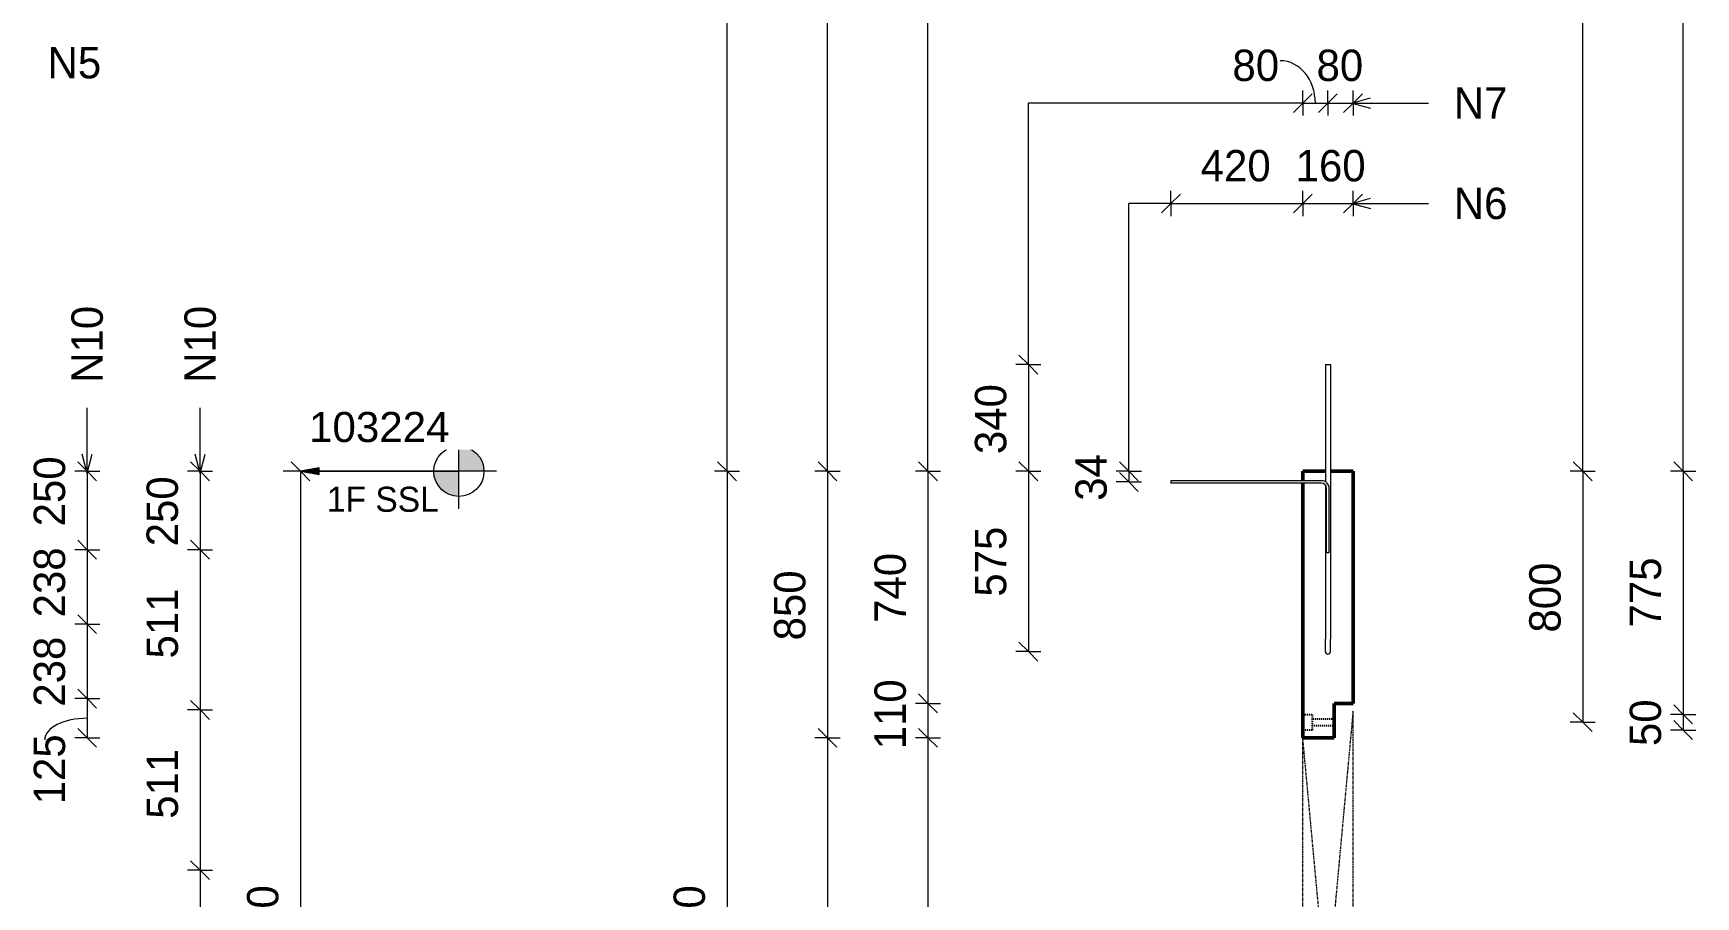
# Model space of a CAD drawing. Header units: millimetres. Extents: x 62878 to 76946, y 2133 to 10513.
# Drawn here: x 71234 to 76530, y 4843 to 7596 of the extents above; entities that cross this region are included whole.
import ezdxf

# ---------------------------------------------------------------- set-up
doc = ezdxf.new("R2010")
doc.units = ezdxf.units.MM
doc.linetypes.add('Dash', pattern=[6.36, 3.18, -3.18])
doc.linetypes.add('Overhead', pattern=[3.97, 2.38, -1.59])
for name, color, linetype, lineweight in [('A-ANNO-DIMS', 211, 'Continuous', 9), ('A-ANNO-DIMS-40', 211, 'Continuous', 9), ('A-DETL-MBND', 5, 'Continuous', 18), ('A-FLOR-OVHD', 1, 'Overhead', 18), ('A-WALL', 113, 'Continuous', 25), ('A-WALL-HDLN', 110, 'Dash', 25), ('G-ANNO-DIMS', 111, 'Continuous', 9), ('G-ANNO-TEXT', 231, 'Continuous', 9), ('S-RBAR', 171, 'Continuous', 18)]:
    doc.layers.add(name, color=color, linetype=linetype, lineweight=lineweight)
doc.styles.add('Arial_1', font='arial.ttf', dxfattribs={"height": 96})
doc.styles.add('Nirmala UI Semilight', font='NirmalaS.ttf', dxfattribs={"height": 100})
doc.styles.add('Nirmala UI Semilight_1', font='NirmalaS.ttf', dxfattribs={"height": 80})
doc.dimstyles.new('Diagonal_-_2_5mm_NI_UI', dxfattribs={"dimscale": 304.8, "dimtxt": 104.736395, "dimasz": 0.19685, "dimexe": 0.131234, "dimexo": 0.0625, "dimgap": 0.131234, "dimtad": 1, "dimdec": 0, "dimzin": 0, "dimdsep": 46, "dimtxsty": 'Nirmala UI Semilight', "dimblk1": 'OBLIQUE', "dimblk2": 'OBLIQUE', "dimsah": 1, "dimcen": 0.09, "dimazin": 0, "dimtfac": 1, "dimtdec": 4, "dimtix": 1, "dimtmove": 0, "dimatfit": 3, "dimfxl": 0.131234, "dimfxlon": 1, "dimtvp": 1, "dimtolj": 1, "dimtzin": 0, "dimarcsym": 2})
doc.dimstyles.new('Diagonal_-_2_5mm_NI_UI_1', dxfattribs={"dimscale": 304.8, "dimtxt": 104.736395, "dimasz": 0.19685, "dimexe": 0.131234, "dimexo": 0.0625, "dimgap": 0.131234, "dimtad": 1, "dimdec": 0, "dimzin": 0, "dimdsep": 46, "dimtxsty": 'Nirmala UI Semilight', "dimblk1": 'OBLIQUE', "dimblk2": 'OBLIQUE', "dimsah": 1, "dimcen": 0.09, "dimazin": 0, "dimtfac": 1, "dimtdec": 4, "dimtix": 1, "dimtmove": 1, "dimatfit": 3, "dimfxl": 0.131234, "dimfxlon": 1, "dimtvp": 1, "dimtolj": 1, "dimtzin": 0, "dimarcsym": 2})
doc.dimstyles.new('Diagonal_-_2_5mm_NI_UI_2', dxfattribs={"dimscale": 304.8, "dimtxt": 104.736395, "dimasz": 0.19685, "dimexe": 0.131234, "dimexo": 0.0625, "dimgap": 0.131234, "dimtad": 1, "dimdec": 0, "dimzin": 0, "dimdsep": 46, "dimtxsty": 'Nirmala UI Semilight', "dimblk1": 'OBLIQUE', "dimblk2": 'OBLIQUE', "dimsah": 1, "dimcen": 0.09, "dimazin": 0, "dimtfac": 1, "dimtdec": 4, "dimtix": 1, "dimtmove": 2, "dimatfit": 3, "dimfxl": 0.131234, "dimfxlon": 1, "dimtvp": 1, "dimtolj": 1, "dimtzin": 0, "dimarcsym": 2})

# ---------------------------------------------------------------- blocks, each defined once
blk = doc.blocks.new('DIMBLOCK74-Elevation Front')
at = {"layer": 'A-ANNO-DIMS-40'}
for p, q in [((71765.2, 6199.7), (71725.2, 6199.7)), ((71765.2, 6199.7), (71735.2, 6229.7)), ((71765.2, 6199.7), (71765.2, 5949.8)), ((71765.2, 6199.7), (71795.2, 6169.7)), ((71765.2, 6199.7), (71805.2, 6199.7)), ((71765.2, 5949.8), (71725.2, 5949.8)), ((71765.2, 5949.8), (71735.2, 5979.8)), ((71765.2, 5949.8), (71795.2, 5919.8)), ((71765.2, 5949.8), (71805.2, 5949.8))]:
    blk.add_line(p, q, dxfattribs=at)
at = {"layer": 'A-ANNO-DIMS-40', "color": 0, "insert": (71594.8, 5960.5), "char_height": 100, "width": 274.219, "attachment_point": 1, "rotation": 90, "line_spacing_factor": 1.142579, "style": 'Nirmala UI Semilight'}
blk.add_mtext('250', dxfattribs=at)
blk = doc.blocks.new('_Oblique')
at = {"color": 0, "linetype": 'ByBlock', "lineweight": -2}
blk.add_line((-0.5, -0.5), (0.5, 0.5), dxfattribs=at)
blk = doc.blocks.new('DIMBLOCK75-Elevation Front')
at = {"layer": 'A-ANNO-DIMS-40'}
for p, q in [((71765.2, 5949.8), (71725.2, 5949.8)), ((71765.2, 5949.8), (71735.2, 5979.8)), ((71765.2, 5949.8), (71765.2, 5438.8)), ((71765.2, 5949.8), (71795.2, 5919.8)), ((71765.2, 5949.8), (71805.2, 5949.8)), ((71765.2, 5438.8), (71735.2, 5468.8)), ((71765.2, 5438.8), (71725.2, 5438.8)), ((71765.2, 5438.8), (71795.2, 5408.8)), ((71765.2, 5438.8), (71805.2, 5438.8))]:
    blk.add_line(p, q, dxfattribs=at)
at = {"layer": 'A-ANNO-DIMS-40', "color": 0, "insert": (71594.8, 5602.8), "char_height": 100, "width": 219.375, "attachment_point": 1, "rotation": 90, "line_spacing_factor": 1.142579, "style": 'Nirmala UI Semilight'}
blk.add_mtext('511', dxfattribs=at)
blk = doc.blocks.new('DIMBLOCK76-Elevation Front')
at = {"layer": 'A-ANNO-DIMS-40'}
for p, q in [((71765.2, 5438.8), (71735.2, 5468.8)), ((71765.2, 5438.8), (71725.2, 5438.8)), ((71765.2, 5438.8), (71765.2, 4927.8)), ((71765.2, 5438.8), (71795.2, 5408.8)), ((71765.2, 5438.8), (71805.2, 5438.8)), ((71765.2, 4927.8), (71725.2, 4927.8)), ((71765.2, 4927.8), (71735.2, 4957.8)), ((71765.2, 4927.8), (71795.2, 4897.8)), ((71765.2, 4927.8), (71805.2, 4927.8))]:
    blk.add_line(p, q, dxfattribs=at)
at = {"layer": 'A-ANNO-DIMS-40', "color": 0, "insert": (71594.8, 5091.8), "char_height": 100, "width": 219.375, "attachment_point": 1, "rotation": 90, "line_spacing_factor": 1.142579, "style": 'Nirmala UI Semilight'}
blk.add_mtext('511', dxfattribs=at)
blk = doc.blocks.new('DIMBLOCK77-Elevation Front')
at = {"layer": 'A-ANNO-DIMS-40'}
for p, q in [((71765.2, 4927.8), (71725.2, 4927.8)), ((71765.2, 4927.8), (71735.2, 4957.8)), ((71765.2, 4927.8), (71765.2, 4416.8)), ((71765.2, 4927.8), (71795.2, 4897.8)), ((71765.2, 4927.8), (71805.2, 4927.8)), ((71765.2, 4416.8), (71725.2, 4416.8)), ((71765.2, 4416.8), (71735.2, 4446.8)), ((71765.2, 4416.8), (71795.2, 4386.8)), ((71765.2, 4416.8), (71805.2, 4416.8))]:
    blk.add_line(p, q, dxfattribs=at)
at = {"layer": 'A-ANNO-DIMS-40', "color": 0, "insert": (71594.8, 4580.8), "char_height": 100, "width": 219.375, "attachment_point": 1, "rotation": 90, "line_spacing_factor": 1.142579, "style": 'Nirmala UI Semilight'}
blk.add_mtext('511', dxfattribs=at)
blk = doc.blocks.new('DIMBLOCK81-Elevation Front')
at = {"layer": 'A-ANNO-DIMS-40'}
for p, q in [((71405.8, 6199.7), (71365.8, 6199.7)), ((71405.8, 6199.7), (71375.8, 6229.7)), ((71405.8, 6199.7), (71405.8, 5949.8)), ((71405.8, 6199.7), (71435.8, 6169.7)), ((71405.8, 6199.7), (71445.8, 6199.7)), ((71405.8, 5949.8), (71365.8, 5949.8)), ((71405.8, 5949.8), (71375.8, 5979.8)), ((71405.8, 5949.8), (71435.8, 5919.8)), ((71405.8, 5949.8), (71445.8, 5949.8))]:
    blk.add_line(p, q, dxfattribs=at)
at = {"layer": 'A-ANNO-DIMS-40', "color": 0, "insert": (71235.3, 6024.1), "char_height": 100, "width": 274.219, "attachment_point": 1, "rotation": 90, "line_spacing_factor": 1.142579, "style": 'Nirmala UI Semilight'}
blk.add_mtext('250', dxfattribs=at)
blk = doc.blocks.new('DIMBLOCK82-Elevation Front')
at = {"layer": 'A-ANNO-DIMS-40'}
for p, q in [((71405.8, 5949.8), (71365.8, 5949.8)), ((71405.8, 5949.8), (71375.8, 5979.8)), ((71405.8, 5949.8), (71405.8, 5712.3)), ((71405.8, 5949.8), (71435.8, 5919.8)), ((71405.8, 5949.8), (71445.8, 5949.8)), ((71405.8, 5712.3), (71375.8, 5742.3)), ((71405.8, 5712.3), (71365.8, 5712.3)), ((71405.8, 5712.3), (71435.8, 5682.3)), ((71405.8, 5712.3), (71445.8, 5712.3))]:
    blk.add_line(p, q, dxfattribs=at)
at = {"layer": 'A-ANNO-DIMS-40', "color": 0, "insert": (71235.3, 5733.9), "char_height": 100, "width": 274.219, "attachment_point": 1, "rotation": 90, "line_spacing_factor": 1.142579, "style": 'Nirmala UI Semilight'}
blk.add_mtext('238', dxfattribs=at)
blk = doc.blocks.new('DIMBLOCK83-Elevation Front')
at = {"layer": 'A-ANNO-DIMS-40'}
for p, q in [((71405.8, 5712.3), (71375.8, 5742.3)), ((71405.8, 5712.3), (71365.8, 5712.3)), ((71405.8, 5712.3), (71405.8, 5474.8)), ((71405.8, 5712.3), (71435.8, 5682.3)), ((71405.8, 5712.3), (71445.8, 5712.3)), ((71405.8, 5474.8), (71365.8, 5474.8)), ((71405.8, 5474.8), (71375.8, 5504.8)), ((71405.8, 5474.8), (71435.8, 5444.8)), ((71405.8, 5474.8), (71445.8, 5474.8))]:
    blk.add_line(p, q, dxfattribs=at)
at = {"layer": 'A-ANNO-DIMS-40', "color": 0, "insert": (71235.3, 5449.2), "char_height": 100, "width": 274.219, "attachment_point": 1, "rotation": 90, "line_spacing_factor": 1.142579, "style": 'Nirmala UI Semilight'}
blk.add_mtext('238', dxfattribs=at)
blk = doc.blocks.new('DIMBLOCK84-Elevation Front')
at = {"layer": 'A-ANNO-DIMS-40'}
for p, q in [((71405.8, 5474.8), (71365.8, 5474.8)), ((71405.8, 5474.8), (71375.8, 5504.8)), ((71405.8, 5474.8), (71405.8, 5349.8)), ((71405.8, 5474.8), (71435.8, 5444.8)), ((71405.8, 5474.8), (71445.8, 5474.8)), ((71405.8, 5349.8), (71365.8, 5349.8)), ((71405.8, 5349.8), (71375.8, 5379.8)), ((71405.8, 5349.8), (71435.8, 5319.8)), ((71405.8, 5349.8), (71445.8, 5349.8))]:
    blk.add_line(p, q, dxfattribs=at)
blk.add_ellipse((71405.8, 5343.6), major_axis=(135.2, 0), ratio=0.50795, start_param=1.570796, end_param=3.141593, dxfattribs=at)
at = {"layer": 'A-ANNO-DIMS-40', "color": 0, "insert": (71235.3, 5137.9), "char_height": 100, "width": 246.797, "attachment_point": 1, "rotation": 90, "line_spacing_factor": 1.142579, "style": 'Nirmala UI Semilight'}
blk.add_mtext('125', dxfattribs=at)
blk = doc.blocks.new('DIMBLOCK85-Elevation Front')
at = {"layer": 'A-ANNO-DIMS-40'}
for p, q in [((72085.2, 6199.7), (72045.2, 6199.7)), ((72085.2, 6199.7), (72055.2, 6229.7)), ((72085.2, 6199.7), (72085.2, 3269.7)), ((72085.2, 6199.7), (72115.2, 6169.7)), ((72085.2, 6199.7), (72125.2, 6199.7)), ((72085.2, 3269.7), (72055.2, 3299.7)), ((72085.2, 3269.7), (72045.2, 3269.7)), ((72085.2, 3269.7), (72115.2, 3239.7)), ((72085.2, 3269.7), (72125.2, 3269.7))]:
    blk.add_line(p, q, dxfattribs=at)
at = {"layer": 'A-ANNO-DIMS-40', "color": 0, "insert": (71914.8, 4582.4), "char_height": 100, "width": 365.625, "attachment_point": 1, "rotation": 90, "line_spacing_factor": 1.142579, "style": 'Nirmala UI Semilight'}
blk.add_mtext('2930', dxfattribs=at)
blk = doc.blocks.new('Spot Elevations - M_Spot Elevation - Target Filled-10609-Elevation Front')
at = {"layer": 'G-ANNO-DIMS'}
h = blk.add_hatch(color=256, dxfattribs=at)
edge = h.paths.add_edge_path()
edge.add_line((72589.8, 6199.7), (72669.8, 6199.7))
edge.add_arc((72589.8, 6199.7), 80, 0, 90)
edge.add_line((72589.8, 6279.7), (72589.8, 6199.7))
h = blk.add_hatch(color=256, dxfattribs=at)
edge = h.paths.add_edge_path()
edge.add_line((72589.8, 6199.7), (72509.8, 6199.7))
edge.add_arc((72589.8, 6199.7), 80, 180, 270)
edge.add_line((72589.8, 6119.7), (72589.8, 6199.7))
for p, q in [((72589.8, 6079.7), (72589.8, 6319.7)), ((72709.8, 6199.7), (72029.8, 6199.7))]:
    blk.add_line(p, q, dxfattribs=at)
blk.add_circle((72589.8, 6199.7), 80, dxfattribs=at)
blk = doc.blocks.new('DIMBLOCK102-Elevation Right')
at = {"layer": 'A-ANNO-DIMS-40'}
for p, q in [((75278.3, 7373.6), (75248.3, 7343.6)), ((75278.3, 7373.6), (75278.3, 7413.6)), ((75278.3, 7373.6), (75308.3, 7403.6)), ((75278.3, 7373.6), (75358.3, 7373.6)), ((75278.3, 7373.6), (75278.3, 7333.6)), ((75358.3, 7373.6), (75328.3, 7343.6)), ((75358.3, 7373.6), (75358.3, 7413.6)), ((75358.3, 7373.6), (75388.3, 7403.6)), ((75358.3, 7373.6), (75358.3, 7333.6))]:
    blk.add_line(p, q, dxfattribs=at)
blk.add_ellipse((75206.6, 7373.6), major_axis=(0, 135.2), ratio=0.826292, start_param=4.712389, end_param=6.283185, dxfattribs=at)
at = {"layer": 'A-ANNO-DIMS-40', "color": 0, "insert": (75054.2, 7544.1), "char_height": 100, "width": 182.813, "attachment_point": 1, "line_spacing_factor": 1.142579, "style": 'Nirmala UI Semilight'}
blk.add_mtext('80', dxfattribs=at)
blk = doc.blocks.new('DIMBLOCK103-Elevation Right')
at = {"layer": 'A-ANNO-DIMS-40'}
for p, q in [((75358.3, 7373.6), (75328.3, 7343.6)), ((75358.3, 7373.6), (75358.3, 7413.6)), ((75358.3, 7373.6), (75388.3, 7403.6)), ((75358.3, 7373.6), (75438.3, 7373.6)), ((75358.3, 7373.6), (75358.3, 7333.6)), ((75438.3, 7373.6), (75408.3, 7343.6)), ((75438.3, 7373.6), (75438.3, 7413.6)), ((75438.3, 7373.6), (75468.3, 7403.6)), ((75438.3, 7373.6), (75438.3, 7333.6))]:
    blk.add_line(p, q, dxfattribs=at)
at = {"layer": 'A-ANNO-DIMS-40', "color": 0, "insert": (75322.1, 7544.1), "char_height": 100, "width": 182.813, "attachment_point": 1, "line_spacing_factor": 1.142579, "style": 'Nirmala UI Semilight'}
blk.add_mtext('80', dxfattribs=at)
blk = doc.blocks.new('DIMBLOCK104-Elevation Right')
at = {"layer": 'A-ANNO-DIMS-40'}
for p, q in [((74858.3, 7053.6), (74828.3, 7023.6)), ((74858.3, 7053.6), (74858.3, 7093.6)), ((74858.3, 7053.6), (74888.3, 7083.6)), ((74858.3, 7053.6), (75278.3, 7053.6)), ((74858.3, 7053.6), (74858.3, 7013.6)), ((75278.3, 7053.6), (75248.3, 7023.6)), ((75278.3, 7053.6), (75278.3, 7093.6)), ((75278.3, 7053.6), (75308.3, 7083.6)), ((75278.3, 7053.6), (75278.3, 7013.6))]:
    blk.add_line(p, q, dxfattribs=at)
at = {"layer": 'A-ANNO-DIMS-40', "color": 0, "insert": (74953.1, 7224.1), "char_height": 100, "width": 276.504, "attachment_point": 1, "line_spacing_factor": 1.142579, "style": 'Nirmala UI Semilight'}
blk.add_mtext('420', dxfattribs=at)
blk = doc.blocks.new('DIMBLOCK105-Elevation Right')
at = {"layer": 'A-ANNO-DIMS-40'}
for p, q in [((75278.3, 7053.6), (75248.3, 7023.6)), ((75278.3, 7053.6), (75278.3, 7093.6)), ((75278.3, 7053.6), (75308.3, 7083.6)), ((75278.3, 7053.6), (75438.3, 7053.6)), ((75278.3, 7053.6), (75278.3, 7013.6)), ((75438.3, 7053.6), (75408.3, 7023.6)), ((75438.3, 7053.6), (75438.3, 7093.6)), ((75438.3, 7053.6), (75468.3, 7083.6)), ((75438.3, 7053.6), (75438.3, 7013.6))]:
    blk.add_line(p, q, dxfattribs=at)
at = {"layer": 'A-ANNO-DIMS-40', "color": 0, "insert": (75255.5, 7224.1), "char_height": 100, "width": 246.797, "attachment_point": 1, "line_spacing_factor": 1.142579, "style": 'Nirmala UI Semilight'}
blk.add_mtext('160', dxfattribs=at)
blk = doc.blocks.new('DIMBLOCK106-Elevation Right')
at = {"layer": 'A-ANNO-DIMS-40'}
for p, q in [((73444.2, 6199.7), (73404.2, 6199.7)), ((73444.2, 6199.7), (73414.2, 6229.7)), ((73444.2, 6199.7), (73444.2, 3269.7)), ((73444.2, 6199.7), (73474.2, 6169.7)), ((73444.2, 6199.7), (73484.2, 6199.7)), ((73444.2, 3269.7), (73414.2, 3299.7)), ((73444.2, 3269.7), (73404.2, 3269.7)), ((73444.2, 3269.7), (73474.2, 3239.7)), ((73444.2, 3269.7), (73484.2, 3269.7))]:
    blk.add_line(p, q, dxfattribs=at)
at = {"layer": 'A-ANNO-DIMS-40', "color": 0, "insert": (73273.7, 4582.4), "char_height": 100, "width": 365.625, "attachment_point": 1, "rotation": 90, "line_spacing_factor": 1.142579, "style": 'Nirmala UI Semilight'}
blk.add_mtext('2930', dxfattribs=at)
blk = doc.blocks.new('DIMBLOCK107-Elevation Right')
at = {"layer": 'A-ANNO-DIMS-40'}
for p, q in [((73764.2, 6199.7), (73724.2, 6199.7)), ((73764.2, 6199.7), (73734.2, 6229.7)), ((73764.2, 6199.7), (73764.2, 5349.7)), ((73764.2, 6199.7), (73794.2, 6169.7)), ((73764.2, 6199.7), (73804.2, 6199.7)), ((73764.2, 5349.7), (73724.2, 5349.7)), ((73764.2, 5349.7), (73734.2, 5379.7)), ((73764.2, 5349.7), (73794.2, 5319.7)), ((73764.2, 5349.7), (73804.2, 5349.7))]:
    blk.add_line(p, q, dxfattribs=at)
at = {"layer": 'A-ANNO-DIMS-40', "color": 0, "insert": (73593.7, 5660.5), "char_height": 100, "width": 274.219, "attachment_point": 1, "rotation": 90, "line_spacing_factor": 1.142579, "style": 'Nirmala UI Semilight'}
blk.add_mtext('850', dxfattribs=at)
blk = doc.blocks.new('DIMBLOCK108-Elevation Right')
at = {"layer": 'A-ANNO-DIMS-40'}
for p, q in [((73764.2, 5349.7), (73724.2, 5349.7)), ((73764.2, 5349.7), (73734.2, 5379.7)), ((73764.2, 5349.7), (73764.2, 3699.8)), ((73764.2, 5349.7), (73794.2, 5319.7)), ((73764.2, 5349.7), (73804.2, 5349.7)), ((73764.2, 3699.8), (73734.2, 3729.8)), ((73764.2, 3699.8), (73724.2, 3699.8)), ((73764.2, 3699.8), (73794.2, 3669.8)), ((73764.2, 3699.8), (73804.2, 3699.8))]:
    blk.add_line(p, q, dxfattribs=at)
at = {"layer": 'A-ANNO-DIMS-40', "color": 0, "insert": (73593.7, 4383.8), "char_height": 100, "width": 338.203, "attachment_point": 1, "rotation": 90, "line_spacing_factor": 1.142579, "style": 'Nirmala UI Semilight'}
blk.add_mtext('1650', dxfattribs=at)
blk = doc.blocks.new('DIMBLOCK110-Elevation Right')
at = {"layer": 'A-ANNO-DIMS-40'}
for p, q in [((74084.2, 6199.7), (74044.2, 6199.7)), ((74084.2, 6199.7), (74054.2, 6229.7)), ((74084.2, 6199.7), (74084.2, 5459.7)), ((74084.2, 6199.7), (74114.2, 6169.7)), ((74084.2, 6199.7), (74124.2, 6199.7)), ((74084.2, 5459.7), (74044.2, 5459.7)), ((74084.2, 5459.7), (74054.2, 5489.7)), ((74084.2, 5459.7), (74114.2, 5429.7)), ((74084.2, 5459.7), (74124.2, 5459.7))]:
    blk.add_line(p, q, dxfattribs=at)
at = {"layer": 'A-ANNO-DIMS-40', "color": 0, "insert": (73913.7, 5716.4), "char_height": 100, "width": 271.934, "attachment_point": 1, "rotation": 90, "line_spacing_factor": 1.142579, "style": 'Nirmala UI Semilight'}
blk.add_mtext('740', dxfattribs=at)
blk = doc.blocks.new('DIMBLOCK111-Elevation Right')
at = {"layer": 'A-ANNO-DIMS-40'}
for p, q in [((74084.2, 5459.7), (74044.2, 5459.7)), ((74084.2, 5459.7), (74054.2, 5489.7)), ((74084.2, 5459.7), (74084.2, 5349.7)), ((74084.2, 5459.7), (74114.2, 5429.7)), ((74084.2, 5459.7), (74124.2, 5459.7)), ((74084.2, 5349.7), (74044.2, 5349.7)), ((74084.2, 5349.7), (74054.2, 5379.7)), ((74084.2, 5349.7), (74114.2, 5319.7)), ((74084.2, 5349.7), (74124.2, 5349.7))]:
    blk.add_line(p, q, dxfattribs=at)
at = {"layer": 'A-ANNO-DIMS-40', "color": 0, "insert": (73913.7, 5313.3), "char_height": 100, "width": 219.375, "attachment_point": 1, "rotation": 90, "line_spacing_factor": 1.142579, "style": 'Nirmala UI Semilight'}
blk.add_mtext('110', dxfattribs=at)
blk = doc.blocks.new('DIMBLOCK112-Elevation Right')
at = {"layer": 'A-ANNO-DIMS-40'}
for p, q in [((74084.2, 5349.7), (74044.2, 5349.7)), ((74084.2, 5349.7), (74054.2, 5379.7)), ((74084.2, 5349.7), (74084.2, 3699.8)), ((74084.2, 5349.7), (74114.2, 5319.7)), ((74084.2, 5349.7), (74124.2, 5349.7)), ((74084.2, 3699.8), (74054.2, 3729.8)), ((74084.2, 3699.8), (74044.2, 3699.8)), ((74084.2, 3699.8), (74114.2, 3669.8)), ((74084.2, 3699.8), (74124.2, 3699.8))]:
    blk.add_line(p, q, dxfattribs=at)
at = {"layer": 'A-ANNO-DIMS-40', "color": 0, "insert": (73913.7, 4383.8), "char_height": 100, "width": 338.203, "attachment_point": 1, "rotation": 90, "line_spacing_factor": 1.142579, "style": 'Nirmala UI Semilight'}
blk.add_mtext('1650', dxfattribs=at)
blk = doc.blocks.new('DIMBLOCK115-Elevation Right')
at = {"layer": 'A-ANNO-DIMS-40'}
for p, q in [((74724.2, 6199.7), (74684.2, 6199.7)), ((74724.2, 6199.7), (74694.2, 6229.7)), ((74724.2, 6199.7), (74724.2, 6165.7)), ((74724.2, 6199.7), (74754.2, 6169.7)), ((74724.2, 6199.7), (74764.2, 6199.7)), ((74724.2, 6165.7), (74684.2, 6165.7)), ((74724.2, 6165.7), (74694.2, 6195.7)), ((74724.2, 6165.7), (74754.2, 6135.7)), ((74724.2, 6165.7), (74764.2, 6165.7))]:
    blk.add_line(p, q, dxfattribs=at)
at = {"layer": 'A-ANNO-DIMS-40', "color": 0, "insert": (74553.7, 6105.6), "char_height": 100, "width": 185.098, "attachment_point": 1, "rotation": 90, "line_spacing_factor": 1.142579, "style": 'Nirmala UI Semilight'}
blk.add_mtext('34', dxfattribs=at)
blk = doc.blocks.new('DIMBLOCK118-Elevation Right')
at = {"layer": 'A-ANNO-DIMS-40'}
for p, q in [((76170.2, 6199.7), (76130.2, 6199.7)), ((76170.2, 6199.7), (76140.2, 6229.7)), ((76170.2, 6199.7), (76170.2, 5399.7)), ((76170.2, 6199.7), (76200.2, 6169.7)), ((76170.2, 6199.7), (76210.2, 6199.7)), ((76170.2, 5399.7), (76140.2, 5429.7)), ((76170.2, 5399.7), (76130.2, 5399.7)), ((76170.2, 5399.7), (76200.2, 5369.7)), ((76170.2, 5399.7), (76210.2, 5399.7))]:
    blk.add_line(p, q, dxfattribs=at)
at = {"layer": 'A-ANNO-DIMS-40', "color": 0, "insert": (75999.7, 5685.5), "char_height": 100, "width": 274.219, "attachment_point": 1, "rotation": 90, "line_spacing_factor": 1.142579, "style": 'Nirmala UI Semilight'}
blk.add_mtext('800', dxfattribs=at)
blk = doc.blocks.new('DIMBLOCK119-Elevation Right')
at = {"layer": 'A-ANNO-DIMS-40'}
for p, q in [((76490.2, 6199.7), (76450.2, 6199.7)), ((76490.2, 6199.7), (76460.2, 6229.7)), ((76490.2, 6199.7), (76490.2, 5424.7)), ((76490.2, 6199.7), (76520.2, 6169.7)), ((76490.2, 6199.7), (76530.2, 6199.7)), ((76490.2, 5424.7), (76450.2, 5424.7)), ((76490.2, 5424.7), (76460.2, 5454.7)), ((76490.2, 5424.7), (76520.2, 5394.7)), ((76490.2, 5424.7), (76530.2, 5424.7))]:
    blk.add_line(p, q, dxfattribs=at)
at = {"layer": 'A-ANNO-DIMS-40', "color": 0, "insert": (76319.7, 5701.8), "char_height": 100, "width": 265.078, "attachment_point": 1, "rotation": 90, "line_spacing_factor": 1.142579, "style": 'Nirmala UI Semilight'}
blk.add_mtext('775', dxfattribs=at)
blk = doc.blocks.new('DIMBLOCK120-Elevation Right')
at = {"layer": 'A-ANNO-DIMS-40'}
for p, q in [((76490.2, 5424.7), (76450.2, 5424.7)), ((76490.2, 5424.7), (76460.2, 5454.7)), ((76490.2, 5374.7), (76460.2, 5404.7)), ((76490.2, 5424.7), (76490.2, 5374.7)), ((76490.2, 5424.7), (76520.2, 5394.7)), ((76490.2, 5424.7), (76530.2, 5424.7)), ((76490.2, 5374.7), (76450.2, 5374.7)), ((76490.2, 5374.7), (76520.2, 5344.7)), ((76490.2, 5374.7), (76530.2, 5374.7))]:
    blk.add_line(p, q, dxfattribs=at)
at = {"layer": 'A-ANNO-DIMS-40', "color": 0, "insert": (76319.7, 5323.6), "char_height": 100, "width": 182.813, "attachment_point": 1, "rotation": 90, "line_spacing_factor": 1.142579, "style": 'Nirmala UI Semilight'}
blk.add_mtext('50', dxfattribs=at)
blk = doc.blocks.new('DIMBLOCK121-Elevation Right')
at = {"layer": 'A-ANNO-DIMS-40'}
for p, q in [((74404.2, 6539.8), (74374.2, 6569.8)), ((74404.2, 6539.8), (74364.2, 6539.8)), ((74404.2, 6539.8), (74404.2, 6199.7)), ((74404.2, 6539.8), (74434.2, 6509.8)), ((74404.2, 6539.8), (74444.2, 6539.8)), ((74404.2, 6199.7), (74364.2, 6199.7)), ((74404.2, 6199.7), (74374.2, 6229.7)), ((74404.2, 6199.7), (74434.2, 6169.7)), ((74404.2, 6199.7), (74444.2, 6199.7))]:
    blk.add_line(p, q, dxfattribs=at)
at = {"layer": 'A-ANNO-DIMS-40', "color": 0, "insert": (74233.7, 6254.5), "char_height": 100, "width": 276.504, "attachment_point": 1, "rotation": 90, "line_spacing_factor": 1.142579, "style": 'Nirmala UI Semilight'}
blk.add_mtext('340', dxfattribs=at)
blk = doc.blocks.new('DIMBLOCK122-Elevation Right')
at = {"layer": 'A-ANNO-DIMS-40'}
for p, q in [((74404.2, 6199.7), (74364.2, 6199.7)), ((74404.2, 6199.7), (74374.2, 6229.7)), ((74404.2, 6199.7), (74404.2, 5624.7)), ((74404.2, 6199.7), (74434.2, 6169.7)), ((74404.2, 6199.7), (74444.2, 6199.7)), ((74404.2, 5624.7), (74364.2, 5624.7)), ((74404.2, 5624.7), (74374.2, 5654.7)), ((74404.2, 5624.7), (74434.2, 5594.7)), ((74404.2, 5624.7), (74444.2, 5624.7))]:
    blk.add_line(p, q, dxfattribs=at)
at = {"layer": 'A-ANNO-DIMS-40', "color": 0, "insert": (74233.7, 5799.9), "char_height": 100, "width": 269.649, "attachment_point": 1, "rotation": 90, "line_spacing_factor": 1.142579, "style": 'Nirmala UI Semilight'}
blk.add_mtext('575', dxfattribs=at)

msp = doc.modelspace()

# ---------------------------------------------------------------- hatches: boundary and pattern name
at = {"layer": 'G-ANNO-DIMS'}
msp.add_hatch(color=256, dxfattribs=at).paths.add_polyline_path([(72085.2, 6199.7), (72145.2, 6189.2), (72145.2, 6210.3)])

# ---------------------------------------------------------------- linework, layer by layer
at = {"layer": 'A-DETL-MBND'}
for p, q in [((73444.2, 6199.7), (73444.2, 8653.6)), ((73764.2, 6199.7), (73764.2, 8653.6)), ((74084.2, 6199.7), (74084.2, 8333.6)), ((76490.2, 6199.7), (76490.2, 8019.7)), ((76170.2, 6199.7), (76170.2, 7699.7)), ((74404.2, 6539.7), (74404.2, 7373.6)), ((75278.3, 7373.6), (74404.2, 7373.6)), ((74724.2, 6199.7), (74724.2, 7053.6)), ((74858.3, 7053.6), (74724.2, 7053.6)), ((75350.3, 6539.7), (75366.3, 6539.7)), ((72085.2, 6199.7), (72223, 6199.7))]:
    msp.add_line(p, q, dxfattribs=at)
at = {"layer": 'A-FLOR-OVHD'}
for p, q in [((75438.3, 5434.7), (75277.1, 3682.5)), ((75438.3, 3614.8), (75438.3, 5434.7)), ((75277.1, 5352.3), (75438.3, 3614.8)), ((75277.1, 5352.3), (75277.1, 3682.5))]:
    msp.add_line(p, q, dxfattribs=at)
at = {"layer": 'A-WALL', "lineweight": 50}
for p, q in [((75278.3, 6199.7), (75278.3, 6169.7)), ((75350.3, 6199.7), (75278.3, 6199.7)), ((75438.3, 6199.7), (75366.3, 6199.7)), ((75438.3, 5459.7), (75438.3, 6199.7)), ((75278.3, 6161.7), (75278.3, 5349.7)), ((75378.3, 5349.7), (75378.3, 5459.7)), ((75378.3, 5459.7), (75438.3, 5459.7)), ((75278.3, 5349.7), (75378.3, 5349.7))]:
    msp.add_line(p, q, dxfattribs=at)
at = {"layer": 'A-WALL-HDLN'}
for p, q in [((75278.3, 5424.7), (75308.3, 5424.7)), ((75308.3, 5424.7), (75308.3, 5409.8)), ((75378.3, 5409.7), (75308.3, 5409.7)), ((75308.3, 5409.7), (75308.3, 5389.7)), ((75308.3, 5374.7), (75278.3, 5374.7)), ((75308.3, 5389.7), (75378.3, 5389.7)), ((75308.3, 5389.7), (75308.3, 5374.7))]:
    msp.add_line(p, q, dxfattribs=at)
at = {"layer": 'G-ANNO-DIMS'}
for p, q in [((72145.2, 6210.3), (72085.2, 6199.7)), ((72085.2, 6199.7), (72145.2, 6189.2)), ((72085.2, 6199.7), (72167.6, 6199.7)), ((72145.2, 6189.2), (72145.2, 6210.3)), ((72167.6, 6199.7), (72589.8, 6199.7))]:
    msp.add_line(p, q, dxfattribs=at)
at = {"layer": 'G-ANNO-TEXT', "color": 7}
for p, q in [((75434.1, 7373.9), (75494.1, 7390)), ((75434.1, 7373.9), (75494.1, 7357.8)), ((75434.1, 7373.9), (75679.3, 7373.9)), ((75434.1, 7053.9), (75494.1, 7070)), ((75434.1, 7053.9), (75494.1, 7037.8)), ((75434.1, 7053.9), (75679.3, 7053.9)), ((71405.4, 6193.9), (71405.4, 6401.9)), ((71765.4, 6193.9), (71765.4, 6401.9)), ((71405.4, 6193.9), (71389.3, 6253.9)), ((71405.4, 6193.9), (71421.4, 6253.9)), ((71765.4, 6193.9), (71749.3, 6253.9)), ((71765.4, 6193.9), (71781.4, 6253.9))]:
    msp.add_line(p, q, dxfattribs=at)
at = {"layer": 'S-RBAR'}
for p, q in [((75350.3, 6539.7), (75350.3, 6166.5)), ((75350.3, 6539.7), (75366.3, 6539.7)), ((75366.3, 6539.7), (75366.3, 5664.7)), ((75338.3, 6169.7), (74858.3, 6169.7)), ((74858.3, 6169.7), (74858.3, 6161.7)), ((75338.3, 6161.7), (74858.3, 6161.7)), ((75350.3, 6156.2), (75350.3, 5664.7)), ((75354.3, 5939.7), (75354.3, 6145.7)), ((75362.3, 5939.7), (75362.3, 6145.7)), ((75362.3, 5939.7), (75354.3, 5939.7)), ((75350.3, 5624.7), (75350.3, 5664.7)), ((75366.3, 5624.7), (75366.3, 5664.7))]:
    msp.add_line(p, q, dxfattribs=at)
for centre, radius, start, end in [((75338.3, 6145.7), 24, 360, 90), ((75338.3, 6145.7), 16, 0, 90), ((75358.3, 5624.7), 8, 180, 195), ((75358.3, 5624.7), 8, 180, 0)]:
    msp.add_arc(centre, radius, start, end, dxfattribs=at)

# ---------------------------------------------------------------- block references
at = {"layer": 'G-ANNO-DIMS'}
msp.add_blockref('Spot Elevations - M_Spot Elevation - Target Filled-10609-Elevation Front', (0, 0), dxfattribs=at)

# ---------------------------------------------------------------- texts
at = {"layer": 'G-ANNO-TEXT', "color": 7, "attachment_point": 1}
for s, insert, char_height, width, style in [('N5', (71279.4, 7552.4), 100, 214.852, 'Nirmala UI Semilight'), ('N7', (75759.3, 7423.9), 100, 211.645, 'Nirmala UI Semilight'), ('N6', (75759.3, 7103.9), 100, 214.852, 'Nirmala UI Semilight'), ('1F SSL', (72169.1, 6150.5), 80, 362.363, 'Nirmala UI Semilight_1')]:
    msp.add_mtext(s, dxfattribs=dict(at, insert=insert, char_height=char_height, width=width, style=style))
at = {"layer": 'G-ANNO-TEXT', "color": 7, "char_height": 100, "width": 278.987, "attachment_point": 1, "rotation": 90, "style": 'Nirmala UI Semilight'}
for insert in [(71355.4, 6481.9), (71715.4, 6481.9)]:
    msp.add_mtext('N10', dxfattribs=dict(at, insert=insert))

# ---------------------------------------------------------------- dimensions: what is measured, and where the dimension line sits
at = {"layer": 'A-ANNO-DIMS'}
dim = msp.add_linear_dim(base=(75358.3, 7373.6), p1=(75278.3, 7333.6), p2=(75358.3, 7333.6), dimstyle='Diagonal_-_2_5mm_NI_UI_1', override={"dimpost": '<>', "dimfxl": 80}, dxfattribs=at)
dim.commit()
dim.dimension.update_dxf_attribs({"geometry": 'DIMBLOCK102-Elevation Right', "text_midpoint": (75145.6, 7477.4), "dimtype": 160})
for base, p1, p2, override, picture, middle in [((75438.3, 7373.6), (75358.3, 7333.6), (75438.3, 7333.6), {"dimpost": '<>', "dimfxl": 80}, 'DIMBLOCK103-Elevation Right', (75398.3, 7465.3)), ((75278.3, 7053.6), (74858.3, 7013.6), (75278.3, 7013.6), {"dimpost": '<>', "dimfxl": 420}, 'DIMBLOCK104-Elevation Right', (75068.3, 7145.3)), ((75438.3, 7053.6), (75278.3, 7013.6), (75438.3, 7013.6), {"dimpost": '<>', "dimfxl": 160}, 'DIMBLOCK105-Elevation Right', (75358.3, 7145.6))]:
    dim = msp.add_linear_dim(base=base, p1=p1, p2=p2, dimstyle='Diagonal_-_2_5mm_NI_UI', override=override, dxfattribs=at)
    dim.commit()
    dim.dimension.update_dxf_attribs({"geometry": picture, "text_midpoint": middle})
for base, p1, p2, override, picture, middle in [((74404.2, 6199.7), (74444.2, 6539.7), (74444.2, 6199.7), {"dimpost": '<>', "dimfxl": 340}, 'DIMBLOCK121-Elevation Right', (74312.5, 6369.7)), ((74724.2, 6165.7), (74764.2, 6199.7), (74764.2, 6165.7), {"dimpost": '<>', "dimfxl": 34}, 'DIMBLOCK115-Elevation Right', (74632.5, 6182.7)), ((71765.2, 5949.8), (71725.2, 6199.7), (71725.2, 5949.8), {"dimpost": '<>', "dimfxl": 250}, 'DIMBLOCK74-Elevation Front', (71673.6, 6074.8)), ((72085.2, 3269.7), (72045.2, 6199.7), (72045.2, 3269.7), {"dimpost": '<>', "dimfxl": 2930}, 'DIMBLOCK85-Elevation Front', (71993.5, 4734.7)), ((73444.2, 3269.7), (73484.2, 6199.7), (73484.2, 3269.7), {"dimpost": '<>', "dimfxl": 2930}, 'DIMBLOCK106-Elevation Right', (73352.5, 4734.7)), ((73764.2, 5349.7), (73804.2, 6199.7), (73804.2, 5349.7), {"dimpost": '<>', "dimfxl": 850}, 'DIMBLOCK107-Elevation Right', (73672.5, 5774.7)), ((74084.2, 5459.7), (74124.2, 6199.7), (74124.2, 5459.7), {"dimpost": '<>', "dimfxl": 740}, 'DIMBLOCK110-Elevation Right', (73992.5, 5829.7)), ((74404.2, 5624.7), (74444.2, 6199.7), (74444.2, 5624.7), {"dimpost": '<>', "dimfxl": 575}, 'DIMBLOCK122-Elevation Right', (74313.4, 5912.2)), ((76170.2, 5399.7), (76130.2, 6199.7), (76130.2, 5399.7), {"dimpost": '<>', "dimfxl": 800}, 'DIMBLOCK118-Elevation Right', (76078.5, 5799.7)), ((76490.2, 5424.7), (76450.2, 6199.7), (76450.2, 5424.7), {"dimpost": '<>', "dimfxl": 775}, 'DIMBLOCK119-Elevation Right', (76399.4, 5812.2)), ((71765.2, 5438.8), (71725.2, 5949.8), (71725.2, 5438.8), {"dimpost": '<>', "dimfxl": 511}, 'DIMBLOCK75-Elevation Front', (71673.3, 5694.3)), ((74084.2, 5349.7), (74124.2, 5459.7), (74124.2, 5349.7), {"dimpost": '<>', "dimfxl": 110}, 'DIMBLOCK111-Elevation Right', (73992.2, 5404.7)), ((71765.2, 4927.8), (71725.2, 5438.8), (71725.2, 4927.8), {"dimpost": '<>', "dimfxl": 511}, 'DIMBLOCK76-Elevation Front', (71673.3, 5183.3)), ((76490.2, 5374.7), (76450.2, 5424.7), (76450.2, 5374.7), {"dimpost": '<>', "dimfxl": 50}, 'DIMBLOCK120-Elevation Right', (76398.5, 5399.7)), ((73764.2, 3699.8), (73804.2, 5349.7), (73804.2, 3699.8), {"dimpost": '<>', "dimfxl": 1650}, 'DIMBLOCK108-Elevation Right', (73672.2, 4524.8)), ((74084.2, 3699.8), (74124.2, 5349.7), (74124.2, 3699.8), {"dimpost": '<>', "dimfxl": 1650}, 'DIMBLOCK112-Elevation Right', (73992.2, 4524.8)), ((71765.2, 4416.8), (71725.2, 4927.8), (71725.2, 4416.8), {"dimpost": '<>', "dimfxl": 511}, 'DIMBLOCK77-Elevation Front', (71673.3, 4672.3))]:
    dim = msp.add_linear_dim(base=base, p1=p1, p2=p2, angle=90, dimstyle='Diagonal_-_2_5mm_NI_UI', override=override, dxfattribs=at)
    dim.commit()
    dim.dimension.update_dxf_attribs({"geometry": picture, "text_midpoint": middle})
for base, p1, p2, dimstyle, override, picture, middle in [((71405.8, 5949.8), (71365.8, 6199.7), (71365.8, 5949.8), 'Diagonal_-_2_5mm_NI_UI_2', {"dimpost": '<>', "dimfxl": 250}, 'DIMBLOCK81-Elevation Front', (71302, 6161.2)), ((71405.8001227, 5712.25), (71365.8001227, 5949.75), (71365.8001227, 5712.25), 'Diagonal_-_2_5mm_NI_UI_2', {"dimpost": '<>', "dimfxl": 237.5}, 'DIMBLOCK82-Elevation Front', (71301.9980201, 5871.0448713)), ((71405.8001227, 5474.75), (71365.8001227, 5712.25), (71365.8001227, 5474.75), 'Diagonal_-_2_5mm_NI_UI_2', {"dimpost": '<>', "dimfxl": 237.5}, 'DIMBLOCK83-Elevation Front', (71301.9980201, 5586.3557195)), ((71405.8, 5349.7), (71365.8, 5474.8), (71365.8, 5349.7), 'Diagonal_-_2_5mm_NI_UI_1', {"dimpost": '<>', "dimfxl": 125}, 'DIMBLOCK84-Elevation Front', (71302, 5261.3))]:
    dim = msp.add_linear_dim(base=base, p1=p1, p2=p2, angle=90, dimstyle=dimstyle, override=override, dxfattribs=at)
    dim.commit()
    dim.dimension.update_dxf_attribs({"geometry": picture, "text_midpoint": middle, "dimtype": 160, "text_rotation": 90})

# ---------------------------------------------------------------- next in the draw order: texts
at = {"layer": 'G-ANNO-DIMS', "insert": (72112.5, 6388.9), "char_height": 96, "width": 535.947, "attachment_point": 1, "line_spacing_factor": 0.941778, "style": 'Arial_1', "bg_fill": 3, "box_fill_scale": 1.25, "bg_fill_color": 256, "bg_fill_true_color": 13158600, "bg_fill_transparency": 0}
msp.add_mtext('103224', dxfattribs=at)

doc.saveas('drawing.dxf')
